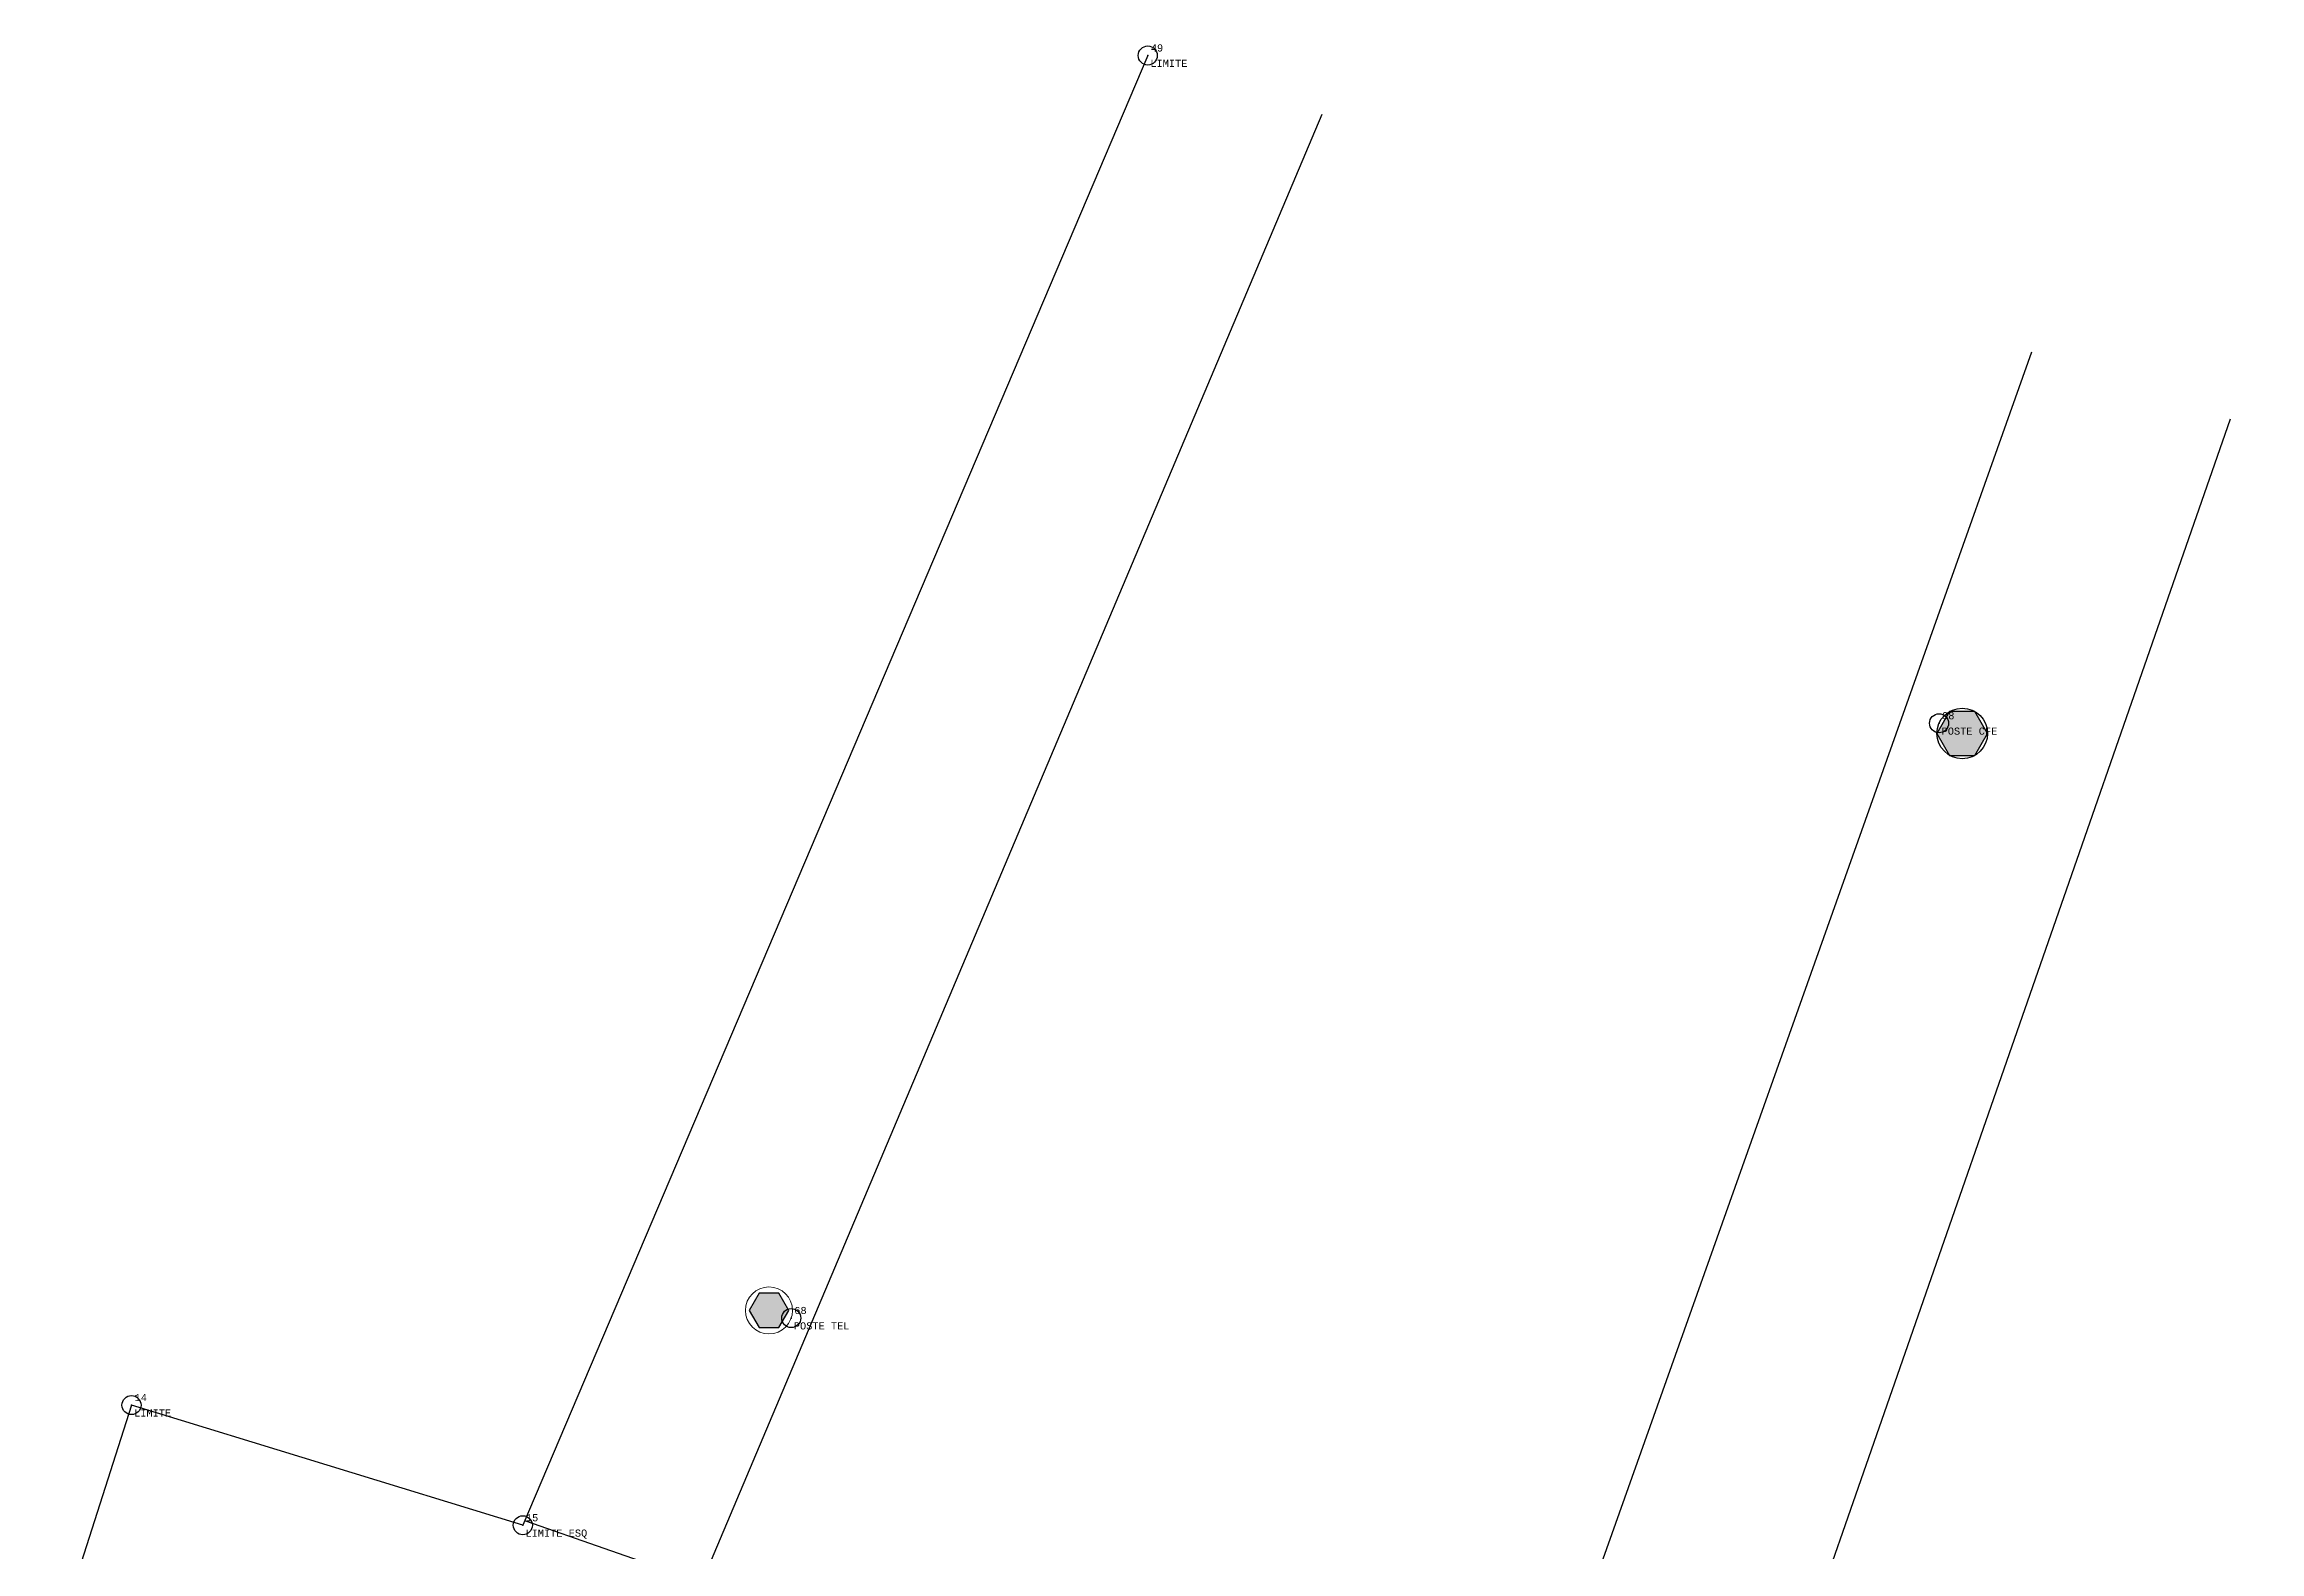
# Model space of a CAD drawing. Extents: x 661203 to 661848, y 2264651 to 2264858.
# Drawn here: x 661450.85 to 661468.29, y 2264819.59 to 2264831.47 of the extents above; entities that cross this region are included whole.
import ezdxf
from ezdxf.enums import TextEntityAlignment as Align

# ---------------------------------------------------------------- set-up
doc = ezdxf.new("R2010")
doc.units = 0
doc.header["$PDMODE"] = 32
doc.header["$PDSIZE"] = 0.15
for name, color, linetype in [('00. BANQUETA', 8, 'Continuous'), ('00. LIMITE DE PROPIEDAD', 7, 'Continuous'), ('CVL_PUNTO', 2, 'Continuous'), ('CVL_PUNTO_NUM', 2, 'Continuous'), ('INFRAESTRUCTURA_CFE_POSTE', 7, 'Continuous'), ('INFRAESTRUCTURA_POSTE_TELMEX', 42, 'Continuous'), ('POSTE TELMEX', 7, 'Continuous'), ('TRAZA URBANA', 251, 'Continuous')]:
    doc.layers.add(name, color=color, linetype=linetype)
doc.styles.add('MONOTXT4', font='monotxt4.shx')

# ---------------------------------------------------------------- blocks, each defined once
blk = doc.blocks.new('CFE')
at = {"layer": 'TRAZA URBANA', "color": 7}
blk.add_lwpolyline([(-0.1966429919766597, -0.3405956530559706), (0.1966429919766597, -0.3405956530559706), (0.3932859839535467, 0), (0.1966429919766597, 0.3405956530559706), (-0.1966429919766597, 0.3405956530559706), (-0.3932859839535467, 0)], close=True, dxfattribs=at)
at = {"layer": 'TRAZA URBANA', "color": 254}
for points in [[(-0.3932859839535467, 0), (-0.1966429919766597, 0.3405956530559706), (-0.1966429919766597, -0.3405956530559706), (0.1966429919766597, 0.3405956530559706)], [(-0.1966429919766597, -0.3405956530559706), (0.1966429919766597, 0.3405956530559706), (0.1966429919766597, -0.3405956530559706), (0.3932859839535467, 0)]]:
    blk.add_solid(points, dxfattribs=at)
blk = doc.blocks.new('POSTE TELMEX')
at = {"layer": 'INFRAESTRUCTURA_POSTE_TELMEX'}
blk.add_lwpolyline([(-0.0997739374870435, -0.1728135286830366), (0.0997739372542128, -0.1728135286830366), (0.1995478747412562, 0), (0.0997739374870435, 0.1728135286830366), (-0.0997739372542128, 0.1728135286830366), (-0.1995478747412562, 0)], close=True, dxfattribs=at)
at = {"layer": 'INFRAESTRUCTURA_POSTE_TELMEX', "lineweight": 0}
blk.add_circle((0, 0), 0.2373802615009068, dxfattribs=at)
at = {"layer": 'INFRAESTRUCTURA_POSTE_TELMEX'}
for points in [[(-0.1995478747412562, 0), (-0.0997739372542128, 0.1728135286830366), (-0.0997739374870435, -0.1728135286830366), (0.0997739374870435, 0.1728135286830366)], [(-0.0997739374870435, -0.1728135286830366), (0.0997739374870435, 0.1728135286830366), (0.0997739372542128, -0.1728135286830366), (0.1995478747412562, 0)]]:
    blk.add_solid(points, dxfattribs=at)

msp = doc.modelspace()

# ---------------------------------------------------------------- linework, layer by layer
msp.add_circle((661465.9489637746, 2264826.04034111, 1608.284), 0.1990640600871023)
at = {"layer": '00. BANQUETA'}
for points, elevation in [([(661451.5343501772, 2264820.749188824), (661450.8479378333, 2264818.598538667), (661454.3293677487, 2264817.471393715, 0.3307835025537483), (661455.2527444166, 2264817.963689895), (661455.8722889986, 2264819.403264315), (661456.0423015128, 2264819.394676825), (661460.908082425, 2264830.920121045)], 1607.667), ([(661466.4943151738, 2264829.044011685), (661462.3492355637, 2264817.369721547), (661462.6455362908, 2264817.235669769), (661462.1896225448, 2264816.074673793, 0.4535773442406504), (661462.6729312447, 2264815.127776385), (661466.1951203794, 2264814.023406113), (661468.2907030009, 2264815.404399768)], 1607.632)]:
    msp.add_lwpolyline(points, format="xyb", dxfattribs=dict(at, elevation=elevation))
at = {"layer": '00. BANQUETA', "elevation": 1607.65}
msp.add_lwpolyline([(661455.8722889986, 2264819.403264315), (661454.6398265699, 2264819.835928954)], dxfattribs=at)
at = {"layer": '00. LIMITE DE PROPIEDAD'}
for points in [[(661459.5359558142, 2264831.380943158), (661454.6157011812, 2264819.80272277), (661451.5343501772, 2264820.749188824)], [(661468.2907030009, 2264815.404399768), (661463.9852963464, 2264816.806088585), (661468.0598961237, 2264828.518218864)]]:
    msp.add_lwpolyline(points, dxfattribs=at)
at = {"layer": 'CVL_PUNTO', "color": 2}
for p in [(661459.5359558142, 2264831.380943158, 1607.935), (661465.7660672499, 2264826.120606715, 1608.284), (661456.7288922993, 2264821.434973149, 1610.159), (661451.5343501772, 2264820.749188824, 1607.647), (661454.6157011812, 2264819.80272277, 1607.715)]:
    msp.add_point(p, dxfattribs=at)

# ---------------------------------------------------------------- block references
at = {"layer": 'INFRAESTRUCTURA_CFE_POSTE', "linetype": 'Continuous', "xscale": 0.5073861842975022, "yscale": 0.5073861842975022, "zscale": 0.5073861842975022}
msp.add_blockref('CFE', (661465.9489637746, 2264826.04034111, 1608.284), dxfattribs=at)
at = {"layer": 'POSTE TELMEX', "xscale": 0.7799999999115244, "yscale": 0.7799999999115244, "zscale": 0.7799999999115244}
msp.add_blockref('POSTE TELMEX', (661456.5536999047, 2264821.494894705, 1610.159), dxfattribs=at)

# ---------------------------------------------------------------- texts
at = {"layer": 'CVL_PUNTO_NUM', "color": 2, "style": 'MONOTXT4'}
for s, p in [('49', (661459.5600812029, 2264831.395399342, 1607.935)), ('98', (661465.7901926386, 2264826.135062899, 1608.284)), ('68', (661456.753017688, 2264821.449429333, 1610.159)), ('14', (661451.5584755659, 2264820.763645007, 1607.647)), ('15', (661454.6398265699, 2264819.817178954, 1607.715))]:
    msp.add_text(s, height=0.05624999999999999, dxfattribs=at).set_placement(p, align=Align.BOTTOM_LEFT)
for s, p in [('LIMITE', (661459.5561944713, 2264831.347167614, 1607.935)), ('POSTE CFE', (661465.7863059071, 2264826.086831171, 1608.284)), ('POSTE TEL', (661456.7491309565, 2264821.401197605, 1610.159)), ('LIMITE', (661451.5545888343, 2264820.715413279, 1607.647)), ('LIMITE ESQ', (661454.6359398384, 2264819.768947226, 1607.715))]:
    msp.add_text(s, height=0.05624999999999999, dxfattribs=at).set_placement(p, align=Align.TOP_LEFT)

doc.saveas('drawing.dxf')
